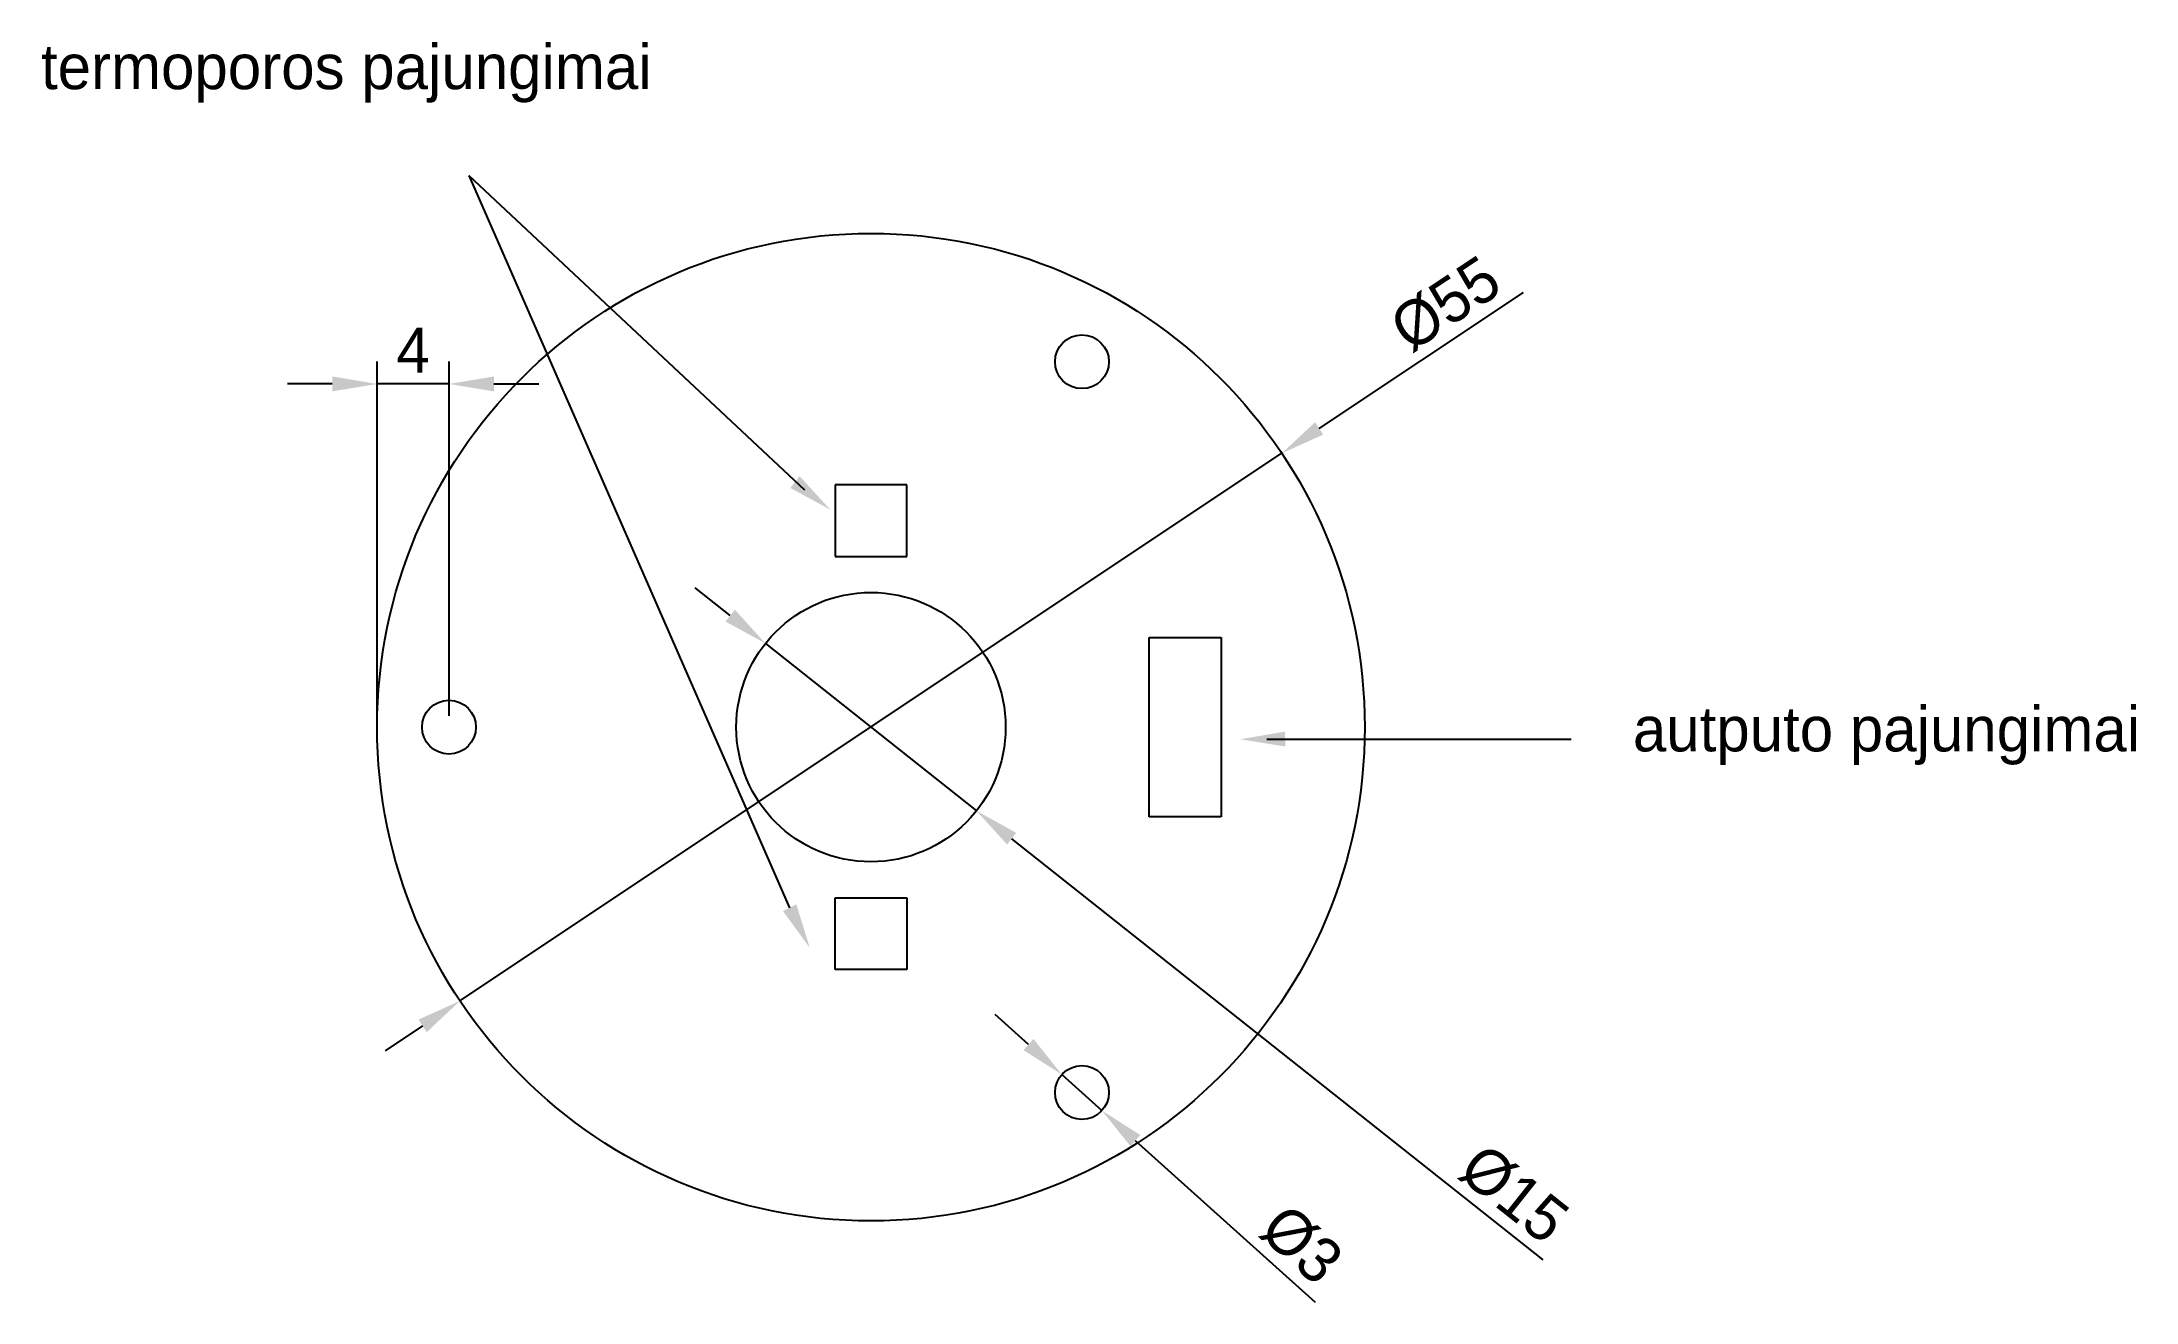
# Model space of a CAD drawing. Header units: millimetres. Extents: x -12 to 105, y 180 to 251.
import ezdxf

# ---------------------------------------------------------------- set-up
doc = ezdxf.new("R2010")
doc.units = ezdxf.units.MM
doc.dimstyles.new('Din-1', dxfattribs={"dimtxt": 2.5, "dimasz": 2.5, "dimexe": 1.25, "dimexo": 0.625, "dimtad": 1, "dimtxsty": 'Standard', "dimcen": 2.5, "dimadec": 0, "dimazin": 0, "dimtfac": 1, "dimtmove": 0, "dimatfit": 3, "dimfxl": 1, "dimarcsym": 0})

# ---------------------------------------------------------------- blocks, each defined once
blk = doc.blocks.new('*D1')
at = {"color": 0, "lineweight": -2}
for p, q in [((59.49, 229.1), (70.86, 236.68)), ((11.64, 197.22), (57.41, 227.72)), ((9.56, 195.83), (7.48, 194.44))]:
    blk.add_line(p, q, dxfattribs=at)
at = {"color": 0}
for points in [[(59.26, 229.45), (59.72, 228.76), (57.41, 227.72)], [(9.79, 195.48), (9.33, 196.18), (11.64, 197.22)]]:
    blk.add_solid(points, dxfattribs=at)
at = {"layer": 'Defpoints', "color": 0}
for p in [(57.41, 227.72), (11.64, 197.22)]:
    blk.add_point(p, dxfattribs=at)
at = {"color": 0, "insert": (66.53, 236.04), "char_height": 2.5, "attachment_point": 5, "rotation": 33.6791}
blk.add_mtext('%%c55', dxfattribs=at)
blk = doc.blocks.new('*D2')
at = {"color": 0, "lineweight": -2}
for p, q in [((26.69, 218.68), (24.73, 220.23)), ((28.65, 217.13), (40.4, 207.81)), ((42.36, 206.25), (71.95, 182.8))]:
    blk.add_line(p, q, dxfattribs=at)
at = {"color": 0}
for points in [[(26.43, 218.35), (26.95, 219.01), (28.65, 217.13)], [(42.62, 206.58), (42.11, 205.93), (40.4, 207.81)]]:
    blk.add_solid(points, dxfattribs=at)
at = {"layer": 'Defpoints', "color": 0}
for p in [(28.65, 217.13), (40.4, 207.81)]:
    blk.add_point(p, dxfattribs=at)
at = {"color": 0, "insert": (70.34, 186.47), "char_height": 2.5, "attachment_point": 5, "rotation": 321.5934}
blk.add_mtext('%%c15', dxfattribs=at)
blk = doc.blocks.new('*D3')
at = {"color": 0, "lineweight": -2}
for p, q in [((43.3, 194.79), (41.44, 196.46)), ((45.16, 193.12), (47.39, 191.11)), ((49.25, 189.44), (59.27, 180.44))]:
    blk.add_line(p, q, dxfattribs=at)
at = {"color": 0}
for points in [[(43.02, 194.48), (43.58, 195.1), (45.16, 193.12)], [(49.53, 189.75), (48.98, 189.13), (47.39, 191.11)]]:
    blk.add_solid(points, dxfattribs=at)
at = {"layer": 'Defpoints', "color": 0}
for p in [(45.16, 193.12), (47.39, 191.11)]:
    blk.add_point(p, dxfattribs=at)
at = {"color": 0, "insert": (58.51, 183.65), "char_height": 2.5, "attachment_point": 5, "rotation": 318.0741}
blk.add_mtext('%%c3', dxfattribs=at)
blk = doc.blocks.new('*D5')
at = {"color": 0, "lineweight": -2}
for p, q in [((7.03, 213.09), (7.03, 232.83)), ((11.03, 213.09), (11.03, 232.83)), ((4.53, 231.58), (2.03, 231.58)), ((11.03, 231.58), (7.03, 231.58)), ((13.53, 231.58), (16.03, 231.58))]:
    blk.add_line(p, q, dxfattribs=at)
at = {"color": 0}
for points in [[(4.53, 231.17), (4.53, 232), (7.03, 231.58)], [(13.53, 232), (13.53, 231.17), (11.03, 231.58)]]:
    blk.add_solid(points, dxfattribs=at)
at = {"layer": 'Defpoints', "color": 0}
for p in [(7.03, 231.58), (7.03, 212.47), (11.03, 212.47)]:
    blk.add_point(p, dxfattribs=at)
at = {"color": 0, "insert": (9.03, 233.46), "char_height": 2.5, "attachment_point": 5}
blk.add_mtext('4', dxfattribs=at)

msp = doc.modelspace()

# ---------------------------------------------------------------- linework, layer by layer
for p, q in [((12.13, 243.189), (30.826, 225.684)), ((12.13, 243.189), (29.998, 202.413)), ((36.528, 225.967), (32.528, 225.967)), ((32.528, 225.967), (32.528, 221.967)), ((36.528, 221.967), (36.528, 225.967)), ((32.528, 221.967), (34.528, 221.967)), ((34.528, 221.967), (36.528, 221.967)), ((50.028, 207.467), (50.028, 217.467)), ((50.028, 217.467), (54.028, 217.467)), ((54.028, 217.467), (54.028, 212.467)), ((54.028, 212.467), (54.028, 207.467)), ((56.571, 211.805), (73.523, 211.805)), ((54.028, 207.467), (50.028, 207.467)), ((32.528, 198.967), (32.528, 202.967)), ((32.528, 202.967), (34.528, 202.967)), ((34.528, 202.967), (36.528, 202.967)), ((36.528, 202.967), (36.528, 198.967)), ((36.528, 198.967), (32.528, 198.967))]:
    msp.add_line(p, q)
for centre, radius in [((34.528, 212.467), 27.5), ((46.278, 232.819), 1.5), ((34.528, 212.467), 7.5), ((11.028, 212.467), 1.5), ((46.278, 192.115), 1.5)]:
    msp.add_circle(centre, radius)
for points in [[(30.04, 225.79), (30.554, 226.446), (32.266, 224.577)], [(57.593, 212.222), (57.598, 211.389), (55.095, 211.792)], [(29.626, 202.226), (30.37, 202.6), (31.121, 200.179)]]:
    msp.add_solid(points)

# ---------------------------------------------------------------- texts
for s, p in [('termoporos pajungimai', (-11.694, 248)), ('autputo pajungimai', (76.959, 211.118))]:
    msp.add_text(s, height=2.5).set_placement(p)

# ---------------------------------------------------------------- dimensions: what is measured, and where the dimension line sits
for p1, p2, picture, middle in [((11.643, 197.217), (57.412, 227.717), '*D1', (67.567, 234.484)), ((28.651, 217.126), (40.405, 207.808), '*D2', (69.171, 185.003)), ((45.162, 193.118), (47.394, 191.113), '*D3', (57.258, 182.254))]:
    dim = msp.add_diameter_dim_2p(p1=p1, p2=p2, dimstyle='Din-1')
    dim.commit()
    dim.dimension.update_dxf_attribs({"geometry": picture, "text_midpoint": middle, "dimtype": 163})
dim = msp.add_aligned_dim(p1=(11.028, 212.467), p2=(7.028, 212.467), distance=-19.117, dimstyle='Din-1')
dim.commit()
dim.dimension.update_dxf_attribs({"geometry": '*D5', "text_midpoint": (9.028, 233.459)})

doc.saveas('drawing.dxf')
